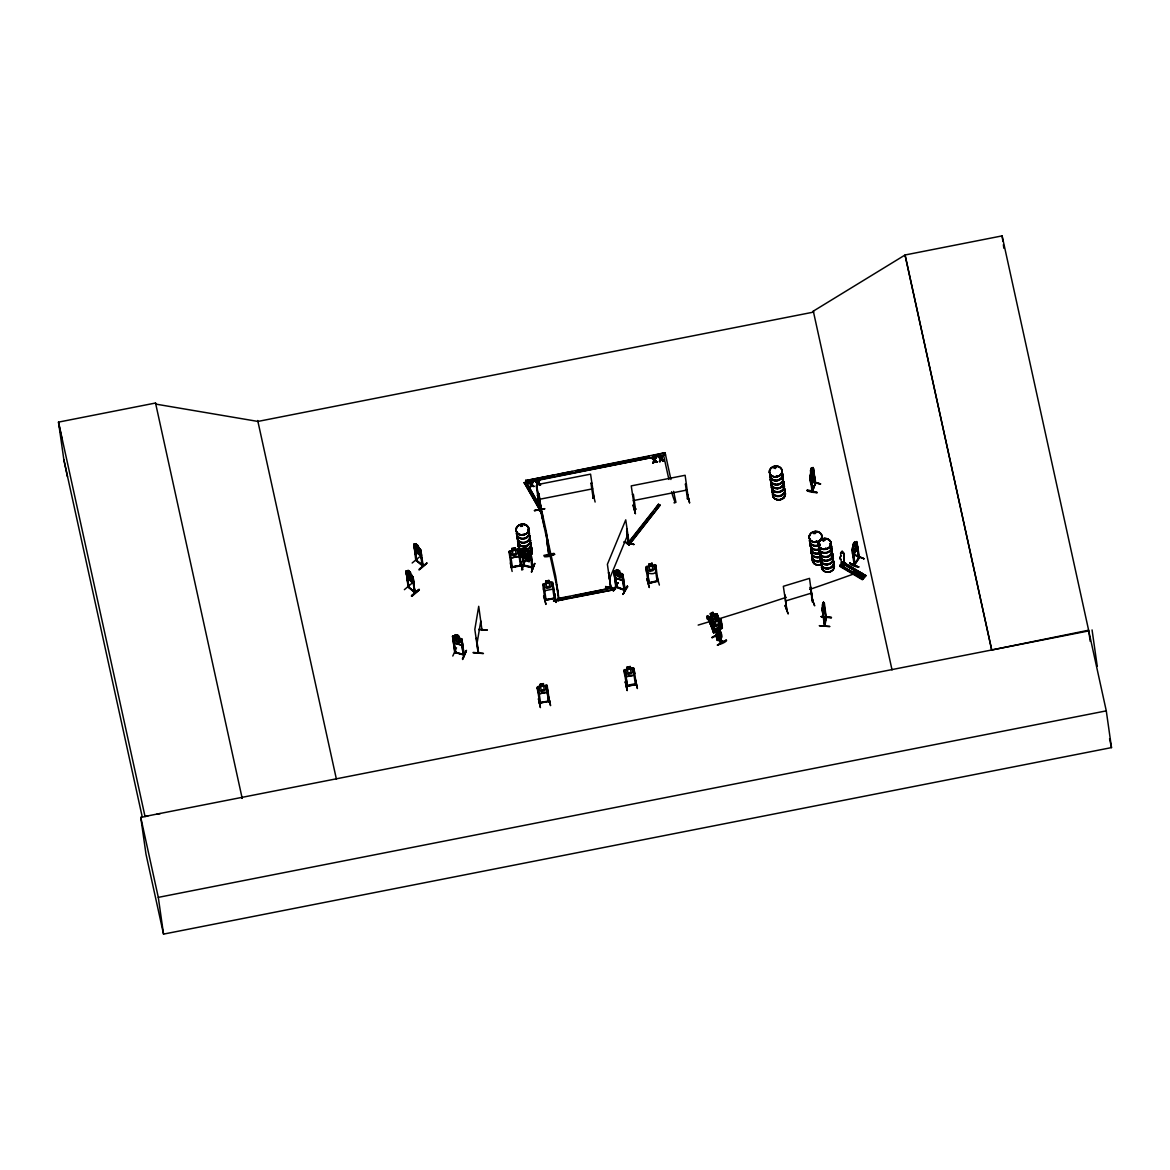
<?xml version="1.0" encoding="UTF-8"?>
<svg xmlns="http://www.w3.org/2000/svg" width="1170" height="1170" viewBox="0 0 1170 1170"><rect width="100%" height="100%" fill="white"/><g stroke="black" fill="none" stroke-linecap="round" stroke-linejoin="round"><path stroke-width="1.5" d="M842.078 551.26L840.557 553.132L840.938 555.838A3.437 1.272 -59.4 0 0 840.923 559.231L840.762 559.128A3.437 1.272 -59.4 0 1 840.777 555.735L840.938 555.838M841.128 562.989L841.552 564.715L842.064 561.892M865.288 576.327L843.073 563.311M539.97 510.778L539.75 509.462L539.458 510.807M546.843 540.686L547.414 539.779L546.683 539.926L548.964 555.472L548.672 553.995M548.73 554.726L549.022 553.922L549.344 555.399L545.761 530.931L555.677 576.123L559.07 599.713M549.71 555.209L546.317 531.619L536.401 486.428L539.75 509.959M548.891 554.946L549.505 554.024M559.041 599.113L558.763 598.367M824.338 602.886L826.327 618.433L825.83 617.877M810.342 476.365L810.269 478.94L812.755 469.916M852.477 550.427L852.608 549.578L854.509 565.198L854.7 564.276M854.934 563.867L852.915 549.71M854.173 564.993L859.482 557.49L858.605 558.105L856.718 541.534L852.33 547.677L852.637 554.127M823.227 615.976L824.397 606.645L823.344 615.99L822.115 610.228L822.188 608.663L824.455 626.096L825.874 617.087M708.552 619.135A8.219 2.398 60.1 0 1 714.431 625.233C714.49 627.178 717.59 625.672 715.747 624.487A9.594 2.793 60.1 0 0 709.327 617.409L707.996 615.625L707.016 616.195L706.87 618.608L709.444 620.86L710.424 620.305L709.517 618.564L708.552 619.135L709.444 620.86M713.729 630.06C711.448 628.626 715.923 634.813 713.568 630.177M711.038 616.4L708.523 618.945L713.451 632.531L721.934 627.69M817.084 492.424C807.812 493.17 800.28 487.056 817.069 492.468M605.519 587.194C616.122 586.082 621.08 593.307 605.665 586.433M615.361 589.227L605.665 586.711M857.259 549.008L853.354 555.004L857.259 549.008L857.508 546.419M812.843 601.438L812.463 602.199L810.342 587.442M812.916 602.038L810.225 587.15M811.878 478.223L811.497 481.996L812.156 478.091L813.311 477.404L812.331 477.067M829.647 626.359C827.073 626.447 807.534 624.648 829.706 626.608M408.111 587.135L406.282 572.101L409.091 587.398L408.037 587.062L415.145 592.927L412.6 577.41L412.981 578.17M408.754 587.077L406.019 572.32M415.964 559.509L416.578 560.927L413.873 544.167L420.878 550.061L423.16 566.031L422.37 565.359M414.355 591.83L415.218 592.02M406.882 575.772L406.034 570.931L413.039 576.825L414.853 592.327M422.97 565.329L422.019 565.095L422.838 566.265L420.352 550.734L420.732 551.494M849.815 562.916C848.352 564.934 859.365 568.079 858.809 566.748M811.995 490.727L815.344 483.736L812.097 491.473L815.431 483.108M812.068 491.268L809.889 475.605L813.033 467.43L815.402 484.117L815.739 482.698M812.784 490.815L810.678 476.014M476.453 638.367L478.135 652.684M478.559 652.158L478.179 653.079L474.83 629.416L478.72 606.309L482.011 630.367L482.391 629.431M478.822 629.621L487.378 630.03L478.837 629.328M611.076 586.623L610.652 587.472M629.138 543.509L628.831 544.313L628.568 542.924M628.436 544.109L626.681 528.694L628.436 544.24L629.065 542.851M476.921 644.114L480.811 620.992M810.123 478.998L810.81 483.853L814.188 475.649M721.188 627.398L713.276 631.259L714.343 631.039M714.519 632.385L709.927 620.188M714.124 630.762L721.363 627.646C721.934 624.297 722.797 630.411 722.022 626.535M721.554 627.252L722.299 626.74M722.007 627.617L713.729 632.78L722.373 628.1L720.998 618.769L712.413 623.61M824.923 624.765L824.806 626.14L822.378 608.809L823.548 602.053L822.203 608.678L823.154 604.744L823.139 610.769L822.656 607.391M822.525 605.416L822.759 603.106M821.281 616.502L831.431 617.467L821.281 616.502M822.876 610.564L824.952 625.965M824.441 625.979L826.078 617.541L823.446 602.155M714.519 619.237L715.177 615.186L713.729 618.945C711.082 615.552 708.376 618.828 713.334 619.91L713.042 623.961M788.141 613.884L785.011 605.416L788.097 613.577M840.66 553.571L841.83 551.45M863.065 578.945L840.528 565.563L842.766 563.121L865.317 576.269L865.624 575.406L862.392 579.72L840.104 566.529L843.102 563.413M813.135 479.056L813.603 477.082L812.375 473.645L811.015 479.013L812.36 483.576L812.024 481.601L811.249 483.619M520.986 526.017L521.059 525.432M522.259 525.725L521.908 525.272M522.405 526.324L521.761 525.213M523.692 534.12L522.902 534.28M774.438 468.175L775.242 467.005M775.315 468.205L775.461 467.576M775.739 467.386L775.344 468.556L773.999 467.927M776.982 476.599L776.236 476.219L777.246 476.131M777.246 475.956L776.485 475.854M813.823 532.774L813.94 533.637M814.32 533.315L814.364 532.35M815.607 533.023L813.984 533.535M816.294 540.993L816.236 541.725M822.963 539.897L823.27 540.891M823.241 540.306L823.797 540.701M824.236 540.569L824.733 539.779M824.748 540.145L823.124 540.657M825.113 548.525L826.225 548.438M720.91 625.921L720.895 618.842M721.641 623.639L720.969 625.994L714.285 629.752L712.998 628.407M807.358 490.376L817.069 492.804M719.916 629.445C716.771 627.339 724.142 633.979 721.115 638.791L720.296 639.142L718.629 629.343C718.161 641.73 724.362 641.686 719.521 628.86M853.793 571.969L854.758 570.843M853.778 571.721L854.729 570.682L856.045 571.852M855.826 572.32L856.031 571.443M821.208 616.853L831.344 617.833M648.151 583.011L649.218 582.704M658.096 580.642L648.312 583.552L649.131 582.411M658.008 581.256L648.224 583.537L645.928 567.333L646.893 566.412L655.697 565.081L658.008 581.256L657.116 581.431L655.01 566.382L655.99 566.455L655.01 566.382M548.598 554.112L548.905 555.457L546.683 539.926M854.495 564.657L854.67 563.662M859.014 556.788L858.853 557.856M415.789 560.386L414.019 545.41L416.827 560.708L413.946 544.255M647.99 573.724C643.456 570.931 653.723 576.254 655.624 571.969L656.385 569.922L655.697 565.081M720.457 626.199C722.987 624.985 721.744 630.06 721.539 625.906C718.965 626.652 723.148 630.06 720.735 626.33M594.111 498.04L590.572 474.142L536.694 484.746L540.116 508.657L540.847 508.16M687.404 498.815L688.589 498.888M512.372 566.938L510.208 552.459L509.286 552.635L510.208 552.459M521.367 565.125L511.319 567.274L521.235 565.359M554.185 598.06L555.092 597.826L553.951 597.68M555.15 598.411L553.893 597.753L555.019 597.534M540.54 702.804L539.37 702.687L540.496 702.468M549.534 700.991C546.536 700.669 551.743 700.962 548.496 701.751L546.448 686.746L547.355 686.556L546.507 687.039L548.73 701.795L548.35 700.918M627.398 685.722L626.506 685.898M636.465 684.435L635.383 684.699L635.208 683.836L636.392 683.909L635.398 683.704L626.272 685.518L626.374 686.424L627.486 686.205L625.292 671.536L624.312 671.419L625.292 671.536M509.71 556.408L511.1 557.973L518.866 556.35L519.655 554.448M509.798 556.276L511.173 557.9L518.895 556.452L519.641 554.361M543.436 589.124L544.825 590.689L552.606 589.153L553.381 587.164M547.063 692.318L547.809 690.227L547.063 692.318L539.253 693.766L537.864 692.187L539.355 693.781L546.946 692.187M632.824 667.851L624.034 670.249L624.736 675.192L626.14 676.772L633.921 675.236L634.681 673.233M522.405 551.304L521.674 552.869M522.361 557.71L531.999 559.918L530.961 560.284M525.652 559.128L524.058 558.105L523.575 554.726L524.979 553.673L527.962 554.375L529.776 556.203L530.244 559.582L528.738 559.801L529.103 561.702L528.855 559.889M855.065 543.64L854.744 541.651L853.12 544.211L853.208 551.26L854.217 551.421L856.338 546.288L854.7 541.798M530.683 551.801L532.906 568.064L530.785 551.801L522.186 549.213L524.379 549.798L524.043 547.809L527.231 548.584L527.363 550.514L529.074 551.406L529.557 554.785L528.167 555.852L525.184 555.106L523.37 553.293L522.902 549.929L524.409 549.71M531.268 555.165C533.008 551.45 520.387 551.684 522.186 551.216L524.365 565.578M524.043 547.809L527.231 548.584M521.849 554.434L523.297 556.364M530.712 558.295L531.37 556.613L530.712 558.295L523.195 556.496L521.878 554.346M527.465 550.485L530.639 551.889M523.37 565.768C523.575 564.203 524.628 564.949 523.473 565.768L521.191 549.49L522.273 549.198M521.732 569.717L524.92 561.03L521.63 569.644M532.92 567.509L532.072 566.88L531.97 567.801L530.083 552.796M531.487 572.057L534.69 563.37L531.487 571.779M531.56 572.028L534.792 563.647M721.334 643.003L716.098 635.5L721.334 642.754M421.478 554.99L421.024 556.174L415.54 551.567L414.487 549.096M421.566 554.916L421.098 556.101L415.613 551.494M413.741 581.519L413.273 582.865L407.789 578.258C404.074 570.39 412.615 587.018 413.814 581.592L413.039 576.825M813.091 480.417L812.521 482.669M812.243 483.561L813.179 479.027M811.585 467.722C809.055 476 812.053 463.057 811.921 469.697L812.448 468.907L812.931 472.285L811.57 477.653L812.038 481.016L813.062 478.457L812.58 475.078L810.81 477.579L810.532 470.428M810.854 470.881L811.424 468.629M815.402 484.117L813.311 468.497L815.768 483.195M813.647 468.585L813.004 469.258M810.912 481.47L813.823 472.3M807.227 490.756L807.373 489.996M815.197 482.727L815.402 483.488M610.769 587.413L608.634 572.393L610.901 587.866M608.97 572.481L608.327 573.139M633.833 544.577L624.122 542.12L633.804 544.24M609.482 578.989L627.837 534.544M841.142 565.344L840.543 566.046L862.86 579.194L863.475 578.463L840.177 565.081L861.968 577.614M844.038 564.496L865.039 576.444M865.873 575.625L843.555 562.463M823.066 604.144L823.417 603.325L823.841 609.555L822.861 612.188M453.507 637.957L452.775 637.416L455.7 652.67L454.721 651.982L464.344 654.761M456.505 647.785L452.79 656.048M455.525 652.114L454.691 651.544M455.598 652.641L464.051 654.527M461.17 640.122L462.165 640.092L461.17 640.122L463.32 654.937L464.227 655.098L461.872 638.908L453.536 635.939L452.527 636.261L454.911 652.085M463.115 654.41L464.183 654.249M466.216 650.798C455.218 676.991 474.245 633.043 462.413 658.783M824.865 626.023L826.386 617.131M530.58 486.778L529.864 487.247L531.502 484.775L534.003 486.428L533.154 486.281M530.624 487.086L531.502 484.775M537.147 485.491L536.416 485.945L538.054 483.473L540.525 484.833L538.39 482.917L539.589 480.343L537.937 482.844L536.196 481.002C532.862 481.353 541.739 485.857 535.392 481.162M537.191 485.799L538.054 483.473M652.918 463.028L654.059 460.19L652.918 463.028L654.556 460.556L657.072 462.209L654.893 460L657.072 462.209M653.694 462.881L654.556 460.556M659.471 461.74C662.907 456.139 657.862 461.638 660.246 461.594L661.108 459.269L663.624 460.921L661.445 458.698L663.624 460.921M453.58 635.851L452.629 636.319M455.305 634.725L458.494 635.544L460.79 641.818L459.43 642.813L456.49 641.964L454.721 640.063L454.238 636.685L455.73 636.538L455.349 634.637L455.613 636.451M453.214 641.116L454.618 643.193L461.96 645.255L462.633 643.851M454.589 643.134L461.96 645.27M458.742 637.357L458.391 635.573L455.422 634.813M533.037 481.63C529.557 487.29 534.646 481.762 532.262 481.777L531.385 484.146L529.644 482.303C526.31 482.64 535.187 487.144 528.825 482.464M531.385 484.146L532.262 481.777M654.439 459.927L656.092 457.426L654.439 459.927L651.88 458.245L652.743 458.391M659.295 457.104L658.447 456.958L660.991 458.64L661.884 456.285L662.688 456.432L661.884 456.285M849.786 562.96L858.809 567.055L849.786 563.297M529.864 487.247L531.004 484.395M536.416 485.945L537.556 483.108M540.569 485.141L538.434 483.225L539.589 480.343M654.937 460.293L656.092 457.426M661.489 459.006L662.644 456.124M614.455 575.801L615.756 578.038L622.806 580.715L623.493 579.267M540.847 512.723L539.268 507.751M633.409 505.118L635.427 513.615L632.941 505.264M635.325 513.586L633.394 504.884M543.948 595.954L545.951 604.451L543.582 596.027M627.12 690.505L625.306 681.759M615.8 587.194L613.957 572.203L614.791 572.51L616.824 587.515L614.791 572.51M613.563 590.923L618.023 582.675M622.03 575.479L623.025 575.508L622.03 575.479L623.961 589.607L625.219 590.236L622.849 574.324L613.709 571.033L614.791 570.784M617.965 582.894L613.139 590.821L617.994 582.675M616.868 587.164L615.961 586.287L616.795 586.623M623.976 589.753L625.131 589.695M624.093 590.25L624.253 589.344M624.985 589.972L616.926 586.843M627.369 586.082L623.04 594.389M627.851 586.521L622.923 594.389L627.31 586.053M616.692 571.428L616.444 569.629L619.471 570.755L619.734 572.554M619.588 572.671L619.471 570.755M615.698 578.068L622.806 580.715M621.738 573.417L622.806 574.411L624.882 589.943M815.314 483.268L813.311 468.497M648.326 583.508L649.028 582.441M647.01 568.284L649.101 583.377L647.098 568.576L646.118 568.503L647.098 568.576M657.101 580.422C659.353 580.174 655.96 580.115 657.291 581.388M657.043 581.022L648.224 582.587M521.162 526.207L522.156 525.593L521.03 526.134M522.449 526.047L520.825 526.471L521.63 525.242M816.28 541.096L817.084 541.315M816.733 541.739L817.084 541.432M824.704 540.35L824.411 539.458M633.847 544.459L624.078 541.812M840.294 566.178L840.177 565.081M862.582 579.369L865.917 575.538M863.182 578.667L840.908 565.329M864.893 576.781L844.111 564.423M865.639 575.742L844.857 563.297M865.493 576.079L844.638 563.794M858.605 558.105L857.01 542.631L859.482 557.49L858.561 557.447M857.317 542.763L856.557 543.333M854.626 563.735L858.546 557.724M859.497 557.417L854.568 565.11L852.608 549.578M864.045 558.777L854.86 555.253M540.13 508.731L540.13 508.248M538.946 493.784L537.966 493.667L538.946 493.784L541.052 508.555L540.759 507.575M593.044 497.338L593.219 498.303L590.938 483.254L591.903 483.356L590.938 483.254M592.912 497.967L593.994 497.703L592.971 497.893M634.462 508.687L635.485 508.467M635.412 508.833L634.418 508.994M855.957 571.954L854.217 572.437M511.202 566.806L512.328 566.587L512.27 567.509M518.266 550.865L519.246 550.982L518.266 550.865L520.548 565.914L520.314 564.993M520.255 565.578L512.343 566.748M554.273 598.63L551.991 583.581L552.898 583.391L555.063 598.382L545.059 600.356L546.083 600.151L543.918 585.161L543.012 585.351L543.918 585.161M553.98 598.294L544.971 599.449L545.907 599.683M554.96 597.885L552.664 582.221L551.479 581.856L542.719 584.166L545.059 600.356L546.039 599.303M539.56 703.199L549.52 701.196L539.443 702.98M549.417 701.049L548.554 700.83M549.49 701.591L547.121 685.386L538.259 686.468L537.176 687.331L537.893 692.274M626.301 686.132L636.275 684.523M636.348 684.494L626.593 686.439M710.073 618.126L711.17 616.429L710 613.68L712.925 612.129L713.861 614.952L715.63 615.04L717.488 620.027M478.589 653.05L476.512 637.972M610.798 587.91L607.391 564.306L625.745 519.86L629.138 543.392M714.577 632.414L713.144 623.025L712.34 623.449L713.641 632.824L712.515 623.581L713.393 622.455L711.506 617.321L714.197 615.844L715.426 619.164M627.398 543.699L658.476 504.241L660.129 505.133L629.109 545.059L627.398 543.699L629.109 545.059M627.456 544.167L652.992 511.758M655.215 508.935L658.476 504.241M629.036 544.591L660.129 505.133M715.835 630.645L716.742 630.235L718.336 640.034M718.629 629.27L719.755 629.533M841.318 563.106L842.254 562.009M842.195 565.71L844.243 563.297L843.658 555.721A3.437 1.272 -59.4 0 0 842.824 553.337L842.546 551.348L843 553.439A3.437 1.272 -59.4 0 1 843.833 555.823L844.418 563.399L842.356 565.812L840.762 559.128M859.614 572.028L856.513 575.45M539.311 509.491L539.589 510.88L537.673 495.349L539.955 510.895M775.461 467.941L774.204 467.766M815.285 533.564L815.592 532.818M825.625 548.905L825.859 548.087M718.044 639.42C715.309 640.604 720.471 639.829 717.195 639.771M721.115 638.791L719.228 628.802M416.11 545.498L415.862 543.684L416.125 545.688L414.56 544.386M414.663 545.951L413.77 545.629M420.045 548.803L420.878 550.061M419.547 556.891L412.162 563.004M406.853 570.916L408.374 572.379L408.111 570.375L410.436 572.335L412.366 579.091L411.401 579.559L409.222 577.731L407.365 571.925L408.447 572.305M408.359 572.174L408.023 570.448L410.436 572.335M410.699 574.148L412.293 575.479M419.299 569C442.45 550.397 403.401 583.479 426.831 563.019M411.825 583.362L404.367 589.68M408.769 587.223L414.312 591.888M412.6 577.41L415.014 592.927M414.692 592.108L412.337 577.629M411.533 595.676C434.64 576.561 396.25 609.307 418.962 589.358M411.577 595.983L419.079 589.695M411.957 596.276L419.357 589.943M715.674 636.027L720.91 643.324M524.262 565.432L523.224 565.139M521.074 564.774L521.425 565.71L511.348 567.64L509.009 551.45L512.241 550.266L511.963 548.364L515.283 547.706L515.458 549.695M509.023 551.553L517.827 549.169L515.56 549.607M539.736 703.521L537.293 687.331L538.302 686.512M624.049 670.337L625.16 669.43M862.831 579.238L840.309 566.046M558.412 598.44L558.704 599.917L556.423 584.371M546.097 600.225L545.893 599.786M1090.206 641.321L1088.626 630.221L1002.105 235.887L905.068 254.987L813.179 311.22L813.384 312.141M627.369 668.991L625.804 669.927L626.286 673.291L628.144 674.417L631.244 673.803L632.692 672.033L632.209 668.655L630.469 668.377L630.308 666.49L627.003 667.149L627.398 669.079M719.345 626.769L720.661 625.994L721.905 627.31L720.588 628.085L719.418 626.988L720.661 625.994M814.934 533.33L814.042 533.154M707.016 616.195L707.923 617.921L708.903 617.365M714.958 626.213L716.376 625.628M523.399 565.388L533.154 567.728L532.072 567.816M532.906 568.006L523.399 565.695M713.919 614.806L715.835 613.68L717.151 614.162L719.155 619.427M709.181 617.438L715.879 613.723M716.128 631.273L717.02 630.791M717.064 639.946C715.514 634.433 716.976 631.507 716.449 630.177M712.179 637.811L720.983 632.794M717.429 644.875C727.608 643.076 731.411 635.295 717.546 645.255M717.473 645.182L726.263 640.078M855.606 572.364L854.466 572.554M718.351 619.866L716.376 614.689L717.327 614.411M721.7 628.524L720.193 619.208L720.998 618.769L721.729 628.553L720.033 624.736M713.32 623.274L712.34 623.449M454.794 651.573L455.656 651.822M540.789 507.824L538.975 508.628L524.204 482.596L665.511 454.823M524.277 483.064L663.726 455.174M538.975 508.628L540.716 507.37L526.017 481.791L538.185 503.319M510.281 562.975L512.138 571.443M538.449 698.841L540.35 707.309M627.164 690.227L625.365 681.744L627.266 690.519M624.926 590.499L615.961 587.252M713.671 632.443L708.523 618.945M539.926 507.78L540.993 507.619M687.609 498.581L688.443 498.054M511.246 566.733L511.568 567.64M520.226 564.964L521.206 564.847M521.25 565.739L518.953 549.505L517.754 549.139L518.866 549.651M539.56 703.038L540.642 703.302L538.375 688.326L537.469 688.516L538.375 688.326M635.339 683.777L636.334 683.616M815.358 483.21L812.492 491.546L810.342 475.927M593.921 498.171L593.731 497.162L593.205 498.259M554.902 597.958L545.161 600.327M823.417 539.443L824.177 539.37M823.738 539.677L823.636 540.686M812.682 601.643L809.508 578.375L783.344 586.302L786.796 609.994L784.953 594.813M811.6 597.665L814.671 605.826L811.57 597.636M785.436 601L811.6 593.058M717.108 634.944L722.504 642.418M722.387 642.198L717.137 635.266M648.78 564.189L652.056 563.413L648.78 564.189L649.16 566.031L647.58 566.938L648.048 570.316L649.906 571.37L652.962 570.638L654.396 568.795L653.928 565.417L652.187 565.212L651.939 563.399M646.981 579.179L649.262 587.238M657.116 576.722L659.368 585.073M657.101 580.832L658.11 580.832M537.849 496.109L537.322 495.422M540.116 508.657L541.037 508.467M593.088 498.244L593.994 498.054M544.577 508.657L534.412 510.544L544.62 508.965M544.591 508.848L534.471 510.676M593.073 493.345L595.12 502.047M633.365 494.34L632.443 494.515L633.423 494.632L635.515 509.33L634.725 509.579L631.244 485.886L685.123 475.283L688.399 499.02M685.415 484.102L686.395 484.219L685.415 484.102L687.477 499.107M689.598 502.91L687.55 494.208L689.539 502.661M543.86 555.399L553.951 553.351M554.521 554.039C548.116 558.792 535.231 556.291 554.595 554.419M544.474 556.394L554.58 554.331M553.79 600.59C584.503 595.208 536.386 604.363 560.562 599.523M553.805 600.678L563.955 598.938M553.936 601.322L564.028 599.318M67.465 476.79L63.838 459.62L58.5 422.121L155.537 403.021L242.205 798.423L242.058 797.355L1088.729 630.908L1106.279 710.863L1111.5 747.601L163.537 934.113L145.987 854.158L140.766 817.42L147.873 816.016M554.317 474.976L525.725 480.607L665.087 452.717L670.922 479.495M557.9 474.274L572.188 471.466M575.772 470.764L649.058 456.344M652.641 455.642L665.087 452.717M528.869 482.757L529.644 482.303M532.306 482.084L533.081 481.938M535.436 481.47L536.196 481.002M539.633 480.651L538.829 480.49M652.875 462.72L653.65 462.574M656.209 462.062L657.028 461.901M659.427 461.433L660.246 461.594M662.776 460.775L663.58 460.614M538.785 499.429L592.663 488.826M633.336 500.584L687.214 489.981M673.978 502.778C676.582 504.036 673.467 499.678 671.595 491.751M522.42 569.673L520.518 560.971L522.888 569.6M545.951 582.879L545.688 581.066L549.008 580.422L549.183 582.397M545.703 581.168L549.022 580.51M552.971 583.698L551.991 583.581M554.755 593.877L556.057 602.462L554.741 593.848M557.724 598.557L611.603 587.969L612.027 590.075L558.148 600.663L557.724 598.557L558.148 600.663M557.783 599.025L569.951 596.627M573.432 595.939L611.603 587.969M558.09 600.21L612.027 590.075M540.145 684.231L543.45 683.587L543.626 685.561L545.352 685.752L545.834 689.13L544.386 690.9L541.286 691.499L539.428 690.388L538.946 687.009L540.511 686.088L540.262 684.274L540.423 686.132M540.277 684.362L543.377 683.763M630.235 666.666L627.003 667.149M633.292 669.649L634.272 669.766L633.292 669.649L635.383 684.699L635.398 683.704M626.184 676.596L633.921 675.236M626.418 685.474L627.354 685.371M539.575 702.6L548.379 701.079M550.514 705.627L548.613 696.837L550.529 705.305M637.372 688.53L635.471 679.755L637.387 688.223M905.17 255.674L991.692 650.008L1088.626 630.221M242.058 797.355L145.021 816.441L58.5 422.121M156.751 814.276L160.305 813.574M163.537 934.113L158.301 897.375L1106.279 710.863M720.369 639.069L719.14 629.87M717.941 619.822L719.462 619.632L719.916 623.025L718.658 625.277L715.981 626.754L714.343 626.096L713.89 622.703M464.022 654.6L463.261 654.352M416.169 560.094L422.516 564.876M408.286 586.726L406.122 570.858M774.774 467.181L775.812 467.415M526.705 556.101L529.381 555.165L527.568 556.803L529.893 559.362L526.924 557.052L524.526 558.09L526.237 556.496L523.838 553.849L526.705 556.262M616.809 571.53L615.376 571.574L615.859 574.938L620.407 578.009L621.723 577.117L621.241 573.739L619.632 572.583M520.46 565.885L520.182 565.037M554.258 598.587L553.893 597.753M627.135 685.371L627.295 686.293L625.233 671.244M540.277 702.468L540.438 703.389L540.262 702.424M524.16 565.929L522.303 550.924M413.873 544.328L414.648 544.313M473.236 652.407L483.444 653.489L473.236 652.875M822.539 606.821L822.437 604.802M464.007 655.083L454.647 652.421L455.466 652.699M707.938 617.921L708.362 617.965A9.594 2.793 60.1 0 1 714.782 625.043L715.396 626.184M720.018 618.784L720.954 618.915M515.443 549.593L517.184 549.871L517.666 553.249L516.219 555.019L513.118 555.633L511.261 554.507L510.778 551.128L512.343 550.207L511.992 548.452M624.268 589.826L622.191 575.201M855.036 570.667L855.943 571.209M634.564 508.994L635.559 509.009M523.224 556.408L530.741 558.207M529.147 561.6L525.9 560.927L525.783 558.997M524.438 565.256L532.979 567.158M813.896 477.258L813.179 481.031M810.81 483.853L809.786 475.576M810.547 480.534L811.176 481.382M812.536 481.879L820.653 483.897L812.331 482.04M812.375 482.201L820.448 484.029M452.805 637.884L462.238 640.59M811.249 476.98L812.053 477.228M655.595 565.125L654.527 564.598M416.198 545.615L415.116 545.249L416.973 551.041L419.153 552.884L420.118 552.415L418.129 545.644L415.862 543.889M613.797 572.481L614.645 572.788M615.888 586.711L616.839 587.077M615.873 586.755L625.102 590.163M616.385 569.717L619.427 570.843M614.001 572.656L623.098 576.006M632.78 667.924L633.994 668.392L636.275 684.567M545.937 685.02L547.121 685.386M853.12 544.211L853.383 546.024M463.159 654.366L461.302 639.844M454.677 651.909L452.556 636.173M716.216 631.215L717.62 640.531L716.362 631.244M717.897 639.434L716.654 630.279M415.774 543.757L419.928 548.891M415.862 560.328L422.823 566.178L420.352 550.734M408.067 586.565L415.394 592.59M658.447 456.958L660.655 459.21M651.88 458.245L654.103 460.497M531.823 484.204L534.003 486.428M659.251 456.797L660.991 458.64M662.82 461.082L661.108 459.269M652.699 458.084L654.396 459.62M654.6 460.863L656.253 462.369M538.098 483.78L539.75 485.287M531.531 485.082L533.198 486.588M713.159 628.231L711.141 626.067L708.464 618.901M852.594 553.98L853.456 555.048M543.523 588.993L544.869 590.528M423.043 565.87L415.818 559.889M813.501 470.793L812.872 469.93L813.457 470.896M524.204 482.596L538.917 508.175M715.938 625.658L715.396 624.678A8.219 2.398 60.1 0 0 709.517 618.564M822.803 615.054L823.344 615.99M721.905 627.31L720.588 628.085M719.184 619.939L717.108 614.118L718.994 619.281M710.687 619.793L711.916 623.113M708.581 618.871L711.272 626.052M652.29 565.125L652.041 563.311M646.893 566.412L645.825 567.333L646.542 572.276M646.908 578.872L649.306 587.545M538.902 504.036L540.949 512.767M547.034 539.853L547.238 540.628M1109.555 738.723L1111.5 747.601M905.068 254.987L991.59 649.321M892.037 669.927L813.325 311.191L813.516 312.112L257.912 421.434L155.683 404.089L155.537 403.021M673.569 491.356L675.953 502.398M668.889 479.422L663.551 455.203M538.492 501.111L548.408 546.317M547.852 545.629L557.768 590.821M549.286 582.324L550.894 582.587L551.377 585.965L549.929 587.735L546.829 588.334L544.971 587.223L544.489 583.845L546.068 582.923L545.805 581.11M525.652 480.153L526.076 482.259M538.478 698.826L540.408 707.601M257.707 420.513L336.419 779.235M63.838 459.62L142.14 816.47M140.766 817.42L158.301 897.375M58.646 423.189L62.273 440.359M1092.063 629.913L1097.255 666.344M1002.105 235.887L1002.865 241.195M1003.363 244.72L1003.86 248.259M856.674 541.637L858.912 558.236M855.358 569.497L852.243 572.92M851.906 549.169L854.202 565.066M840.411 564.803L840.528 565.563M810.766 470.267L810.898 472.256M810.678 587.018L812.857 602.097M717.108 630.732L718.336 640.165M626.623 531.224L628.436 544.24M633.862 668.348L634.579 673.247M618.915 570.887L617.102 570.214M616.546 569.717L616.751 571.618M630.206 666.578L630.484 668.479M613.753 570.945L616.166 586.887M624.151 670.249L626.593 686.483M547.414 539.779L549.432 553.951M541.973 511.831L544.065 526.529M538.873 493.477L542.368 518.763M528.167 555.823L528.65 559.202L525.666 558.485L525.184 555.106M521.293 549.534L522.463 557.724M461.843 638.995L463.993 655.127M457.909 635.734L456.037 635.178M453.638 637.665L455.7 652.67M420.089 550.953L422.18 565.768M417.778 545.615L416.374 544.445M410.026 572.305L408.622 571.121M718 619.895L717.78 617.892L714.914 619.486L715.309 621.387M713.144 623.025L714.343 632.092M859.584 571.837A1721.728 953.623 -10.4 0 1 809.786 589.387M786.328 597.3A1721.728 953.623 -10.4 0 1 716.947 619.413M710.131 621.489A1721.728 953.623 -10.4 0 1 698.168 625.087M529.337 535.07A6.42 5.397 -8.1 0 1 523.882 543.026A6.42 5.397 -8.1 0 1 517.535 536.065M529.396 534.792A6.523 5.484 -8.1 0 1 523.853 542.88A6.523 5.484 -8.1 0 1 517.403 535.816M529.761 538.259A6.391 5.367 -8.1 0 1 525.169 546.054A6.391 5.367 -8.1 0 1 517.666 540.628M529.82 538.317A6.435 5.411 -8.1 0 1 525.184 546.185A6.406 5.382 -8.1 0 1 517.681 540.862A6.435 5.411 -8.1 0 0 525.228 546.492A6.435 5.411 -8.1 0 0 529.864 538.624A6.406 5.382 -8.1 0 1 525.198 546.302A6.435 5.411 -8.1 0 1 517.623 540.716M527.889 529.571A6.523 5.484 -8.1 0 1 524.95 538.492A6.523 5.484 -8.1 0 1 516.482 533.169M529.235 534.397A6.42 5.397 -8.1 0 1 523.794 542.353A6.42 5.397 -8.1 0 1 517.447 535.392M527.86 529.864A6.42 5.411 -8.1 0 1 524.964 538.668A6.42 5.411 -8.1 0 1 516.599 533.418M528.679 530.332A6.42 5.411 -8.1 0 1 524.043 538.185A6.42 5.411 -8.1 0 1 516.496 532.73M530.975 546.639A6.42 5.397 -8.1 0 1 530.478 552.05M523.063 554.375A6.42 5.397 -8.1 0 1 519.436 551.757M518.924 550.427A6.42 5.397 -8.1 0 1 518.837 549.022M531.034 546.361A6.523 5.484 -8.1 0 1 530.522 551.86M522.99 554.229A6.523 5.484 -8.1 0 1 519.304 551.553M518.778 550.207A6.523 5.484 -8.1 0 1 519.056 547.37M523.546 557.768A6.406 5.382 -8.1 0 0 525.184 557.988A6.435 5.411 -8.1 0 1 523.516 557.651A6.391 5.367 -8.1 0 0 525.154 557.754M522.069 557.183A6.406 5.382 -8.1 0 1 519.422 553.819A6.435 5.411 -8.1 0 0 522.025 557.066A6.391 5.367 -8.1 0 1 519.904 554.902M530.507 548.672A6.391 5.367 -8.1 0 1 530.902 555.209M529.849 538.858A6.391 5.367 -8.1 0 1 526.061 546.448A6.391 5.367 -8.1 0 1 517.842 542.631M529.542 541.14A6.523 5.484 -8.1 0 1 527.392 549.754M524.072 550.412A6.523 5.484 -8.1 0 1 519.246 542.003M530.887 545.951A6.42 5.397 -8.1 0 1 530.376 551.362M522.961 553.702A6.42 5.397 -8.1 0 1 518.734 548.35M529.498 541.432A6.42 5.397 -8.1 0 1 527.378 549.915M522.493 550.324A6.42 5.397 -8.1 0 1 518.602 543.567M531.004 546.141A6.523 5.484 -8.1 0 1 530.493 551.655M522.961 554.024A6.523 5.484 -8.1 0 1 519.027 547.15M529.513 540.92A6.523 5.484 -8.1 0 1 527.363 549.549M524.043 550.192A6.523 5.484 -8.1 0 1 519.217 541.798M529.396 540.745A6.42 5.397 -8.1 0 1 527.275 549.227M524.028 549.871A6.42 5.397 -8.1 0 1 518.515 542.895M781.75 475.854A6.42 5.397 -8.1 0 1 778.854 484.629A6.42 5.397 -8.1 0 1 770.518 479.393M781.794 475.561A6.523 5.484 -8.1 0 1 778.854 484.482A6.523 5.484 -8.1 0 1 770.372 479.159M783.096 480.183A6.391 5.367 -8.1 0 1 777.67 488.095A6.391 5.367 -8.1 0 1 771.337 481.177M782.145 472.68A6.523 5.484 -8.1 0 1 776.617 480.753A6.523 5.484 -8.1 0 1 770.153 473.689M782.569 476.322A6.42 5.397 -8.1 0 1 777.948 484.161A6.42 5.397 -8.1 0 1 770.416 478.72M782.086 472.943A6.42 5.397 -8.1 0 1 776.631 480.899A6.42 5.397 -8.1 0 1 770.284 473.938M781.765 475.356A6.523 5.484 -8.1 0 1 778.825 484.278A6.523 5.484 -8.1 0 1 770.343 478.954M782.116 472.461A6.523 5.484 -8.1 0 1 776.573 480.548A6.523 5.484 -8.1 0 1 770.123 473.47M781.984 472.27A6.42 5.397 -8.1 0 1 776.544 480.226A6.42 5.397 -8.1 0 1 770.196 473.265M783.403 487.407A6.42 5.397 -8.1 0 1 779.688 496.402A6.42 5.397 -8.1 0 1 772.507 489.557M783.447 487.115A6.523 5.484 -8.1 0 1 783.125 494.559A6.523 5.484 -8.1 0 1 774.365 495.29A6.523 5.484 -8.1 0 1 773.151 487.978M772.99 492.731A6.391 5.367 -8.1 0 0 779.308 499.663A6.391 5.367 -8.1 0 0 784.734 491.736A6.435 5.411 -8.1 0 1 779.322 499.795A6.435 5.411 -8.1 0 1 772.946 492.804M783.169 480.782A6.391 5.367 -8.1 0 1 777.743 488.709A6.391 5.367 -8.1 0 1 771.425 481.777M782.862 483.064A6.523 5.484 -8.1 0 1 779.922 491.985A6.523 5.484 -8.1 0 1 771.439 486.661M784.719 489.206A6.42 5.397 -8.1 0 1 777.099 495.787A6.42 5.397 -8.1 0 1 773.165 487.583M783.3 486.735A6.42 5.397 -8.1 0 1 784.207 487.875M783.724 484.512A6.42 5.397 -8.1 0 1 779.118 492.336A6.42 5.397 -8.1 0 1 771.586 486.895M783.417 486.91A6.523 5.484 -8.1 0 1 783.096 494.34A6.523 5.484 -8.1 0 1 774.335 495.085A6.523 5.484 -8.1 0 1 773.121 487.773M783.754 484.014A6.523 5.484 -8.1 0 1 778.226 492.102A6.523 5.484 -8.1 0 1 771.776 485.038M783.637 483.824A6.42 5.397 -8.1 0 1 779.015 491.663A6.42 5.397 -8.1 0 1 771.483 486.223M783.198 480.548A6.435 5.411 -8.1 0 1 777.728 488.534A6.435 5.411 -8.1 0 1 771.352 481.543M831.592 549.373A6.42 5.397 -8.1 0 1 826.971 557.198A6.42 5.397 -8.1 0 1 819.439 551.757M831.651 549.096A6.523 5.484 -8.1 0 1 826.122 557.169A6.523 5.484 -8.1 0 1 819.658 550.105M831.124 551.406A6.391 5.367 -8.1 0 1 830.802 558.69A6.391 5.367 -8.1 0 1 822.217 559.421A6.391 5.367 -8.1 0 1 821.033 552.255A6.435 5.411 -8.1 0 0 822.188 559.538A6.435 5.411 -8.1 0 0 830.861 558.807A6.435 5.411 -8.1 0 0 831.168 551.465A6.406 5.382 -8.1 0 1 830.846 558.924A6.406 5.382 -8.1 0 1 822.232 559.655A6.406 5.382 -8.1 0 1 821.047 552.474A6.435 5.411 -8.1 0 0 822.217 559.713A6.435 5.411 -8.1 0 0 830.875 558.982A6.435 5.411 -8.1 0 0 831.197 551.64M830.13 543.655A6.523 5.484 -8.1 0 1 829.808 551.099A6.523 5.484 -8.1 0 1 821.047 551.845A6.523 5.484 -8.1 0 1 819.834 544.533M831.504 548.686A6.42 5.397 -8.1 0 1 826.049 556.642A6.42 5.397 -8.1 0 1 819.702 549.681M830.115 544.167A6.42 5.397 -8.1 0 1 826.4 553.147A6.42 5.397 -8.1 0 1 819.219 546.302M831.621 548.891A6.523 5.484 -8.1 0 1 826.093 556.964A6.523 5.484 -8.1 0 1 819.629 549.9M830.013 543.48A6.42 5.397 -8.1 0 1 829.706 550.807A6.42 5.397 -8.1 0 1 821.077 551.538A6.42 5.397 -8.1 0 1 819.877 544.342M832.338 559.772A6.42 5.397 -8.1 0 1 832.016 567.099A6.42 5.397 -8.1 0 1 823.387 567.83A6.42 5.397 -8.1 0 1 822.203 560.635M832.382 559.479A6.523 5.484 -8.1 0 1 828.609 568.605A6.523 5.484 -8.1 0 1 821.311 561.659M833.713 564.32A6.406 5.382 -8.1 0 1 828.272 572.262A6.406 5.382 -8.1 0 1 821.94 565.315A6.435 5.411 -8.1 0 0 828.258 572.159A6.435 5.411 -8.1 0 0 833.727 564.174M833.669 564.101A6.391 5.367 -8.1 0 1 828.243 572.028A6.391 5.367 -8.1 0 1 821.91 565.095M831.197 552.006A6.391 5.367 -8.1 0 1 830.89 559.289A6.391 5.367 -8.1 0 1 822.305 560.02A6.391 5.367 -8.1 0 1 821.106 552.854M832.718 556.598A6.523 5.484 -8.1 0 1 827.19 564.671A6.523 5.484 -8.1 0 1 820.726 557.607M832.236 559.099A6.42 5.397 -8.1 0 1 828.521 568.079A6.42 5.397 -8.1 0 1 821.34 561.234M832.66 556.876A6.42 5.397 -8.1 0 1 827.219 564.817A6.42 5.397 -8.1 0 1 820.857 557.871M832.353 559.275A6.523 5.484 -8.1 0 1 828.579 568.401A6.523 5.484 -8.1 0 1 821.281 561.454M832.689 556.379A6.523 5.484 -8.1 0 1 827.161 564.466A6.523 5.484 -8.1 0 1 820.696 557.403M832.572 556.189A6.42 5.397 -8.1 0 1 827.117 564.145A6.42 5.397 -8.1 0 1 820.77 557.183M820.272 544.533A6.523 5.484 -8.1 0 1 812.375 545.191A6.523 5.484 -8.1 0 1 809.947 538.931M821.925 537.922A6.523 5.484 -8.1 0 1 822.452 539.253M820.243 544.328A6.523 5.484 -8.1 0 1 812.346 544.986A6.523 5.484 -8.1 0 1 809.918 538.712M821.896 537.703A6.523 5.484 -8.1 0 1 822.51 540.481M818.751 544.854A6.42 5.397 -8.1 0 1 811.717 544.269A6.42 5.397 -8.1 0 1 809.976 538.507M821.779 537.513A6.42 5.397 -8.1 0 1 822.378 540.247M820.243 544.708A6.42 5.397 -8.1 0 1 812.463 545.352A6.42 5.397 -8.1 0 1 810.064 539.18M819.322 548.905A6.42 5.397 -8.1 0 1 810.196 543.962M819.863 552.723A6.391 5.367 -8.1 0 1 812.857 552.152A6.391 5.367 -8.1 0 1 811.117 546.419M819.395 549.213A6.523 5.484 -8.1 0 1 810.137 544.196M819.424 549.417A6.523 5.484 -8.1 0 1 810.167 544.401M819.424 549.578A6.42 5.397 -8.1 0 1 810.298 544.635M820.974 560.459A6.42 5.397 -8.1 0 1 813.355 559.392A6.42 5.397 -8.1 0 1 812.96 552.825M820.492 557.081A6.42 5.397 -8.1 0 1 811.366 552.138M820.462 556.715A6.523 5.484 -8.1 0 1 813.325 556.13A6.523 5.484 -8.1 0 1 811.556 550.28M821.34 552.503A6.391 5.367 -8.1 0 1 813.603 553.161A6.391 5.367 -8.1 0 1 811.205 547.019M812.931 553.22A6.523 5.484 -8.1 0 0 813.34 559.903A6.523 5.484 -8.1 0 0 821.077 560.986A6.42 5.397 -8.1 0 1 814.028 560.562A6.42 5.397 -8.1 0 1 812.287 554.799M821.047 560.766A6.523 5.484 -8.1 0 1 813.311 559.684A6.523 5.484 -8.1 0 1 812.901 553.015M820.389 556.408A6.42 5.397 -8.1 0 1 811.263 551.465M820.492 556.92A6.523 5.484 -8.1 0 1 811.234 551.904M819.936 553.161A6.435 5.411 -8.1 0 1 812.872 552.576A6.435 5.411 -8.1 0 1 811.132 546.799M812.419 559.362A6.391 5.367 -8.1 0 0 821.501 564.291A6.435 5.411 -8.1 0 1 814.481 563.823A6.435 5.411 -8.1 0 1 812.726 558.046M811.907 470.281L810.883 472.841L811.366 476.219L812.375 473.66L811.907 470.281M854.48 542.529L853.588 544.664L854.48 542.529M855.051 544.196L853.53 546.595L854.012 549.973L855.533 547.575L855.051 544.196M855.08 554.96L864.074 558.777L855.051 554.96M635.617 509.301L635.251 508.423L635.617 509.301M842.678 566.134L842.575 567.377L845.515 562.814L842.78 566.909L842.678 566.134M857.581 570.653L854.539 574.455L857.581 570.653M861.851 573.183L858.809 576.985L861.851 573.183M863.358 574.075L860.316 577.878L863.358 574.075M712.559 612.992L710.819 613.943L711.155 614.835L712.881 613.87L712.559 612.992M717.254 618.579L715.616 620.129L717.254 618.579M718.014 620.422L715.338 621.913L715.777 625.306L718.468 623.815L718.014 620.422M720.793 632.721L711.945 637.518L720.764 632.721M720.647 626.754L713.788 630.469L720.647 626.754M717.605 634.974L722.855 642.228L717.62 634.974M651.427 563.838L649.555 564.905L651.427 563.838M652.275 565.812L649.218 566.543L649.701 569.922L652.758 569.19L652.275 565.812M514.668 548.203L512.767 549.198L514.668 548.203M515.531 550.192L512.431 550.807L512.913 554.185L515.999 553.571L515.531 550.192M548.394 580.905L546.492 581.899L548.394 580.905M549.242 582.909L546.156 583.523L546.624 586.901L549.724 586.287L549.242 582.909M542.851 684.07L540.935 685.064L542.851 684.07M629.694 666.988L627.793 667.982L629.694 666.988M543.699 686.073L540.598 686.688L541.081 690.051L544.182 689.452L543.699 686.073M630.557 668.991L627.456 669.591L627.939 672.969L631.039 672.355L630.557 668.991M526.646 548.788L524.73 548.321L526.646 548.788M527.48 551.026L524.496 550.309L524.979 553.688L527.962 554.404L527.48 551.026M528.328 560.576L526.412 560.123L528.328 560.576M458.742 637.986L455.803 637.138L456.285 640.516L459.225 641.365L458.742 637.986M619.72 573.183L616.897 572.13L617.38 575.508L620.202 576.561L619.72 573.183M418.465 548.057L416.286 546.229L416.769 549.593L418.948 551.436L418.465 548.057M410.714 574.748L408.535 572.905L409.017 576.284L411.197 578.112L410.714 574.748M518.763 534.134A6.42 5.411 -8.1 0 0 528.796 529.688A6.435 5.411 -8.1 0 0 519.655 524.716A6.435 5.411 -8.1 0 0 518.763 534.134A6.435 5.411 -8.1 0 0 528.825 529.805A6.435 5.411 -8.1 0 0 519.67 524.833A6.435 5.411 -8.1 0 0 518.778 534.251A6.435 5.411 -8.1 0 0 528.811 529.688A6.42 5.411 -8.1 0 0 519.655 524.73A6.42 5.411 -8.1 0 0 518.763 534.134M518.837 534.441A6.391 5.367 -8.1 0 0 528.796 530.025A6.391 5.367 -8.1 0 0 519.714 525.096A6.391 5.367 -8.1 0 0 518.837 534.441M530.946 555.443A6.406 5.382 -8.1 0 0 530.551 548.891A6.435 5.411 -8.1 0 1 530.961 555.311M777.699 488.373A6.406 5.382 -8.1 0 0 783.139 480.431A6.435 5.411 -8.1 0 1 777.699 488.416A6.435 5.411 -8.1 0 1 771.322 481.426A6.406 5.382 -8.1 0 0 777.699 488.373M772.112 476.029A6.406 5.382 -8.1 0 0 782.086 471.598A6.435 5.411 -8.1 0 0 772.975 466.654A6.435 5.411 -8.1 0 0 772.083 476.058A6.435 5.411 -8.1 0 0 782.13 471.612A6.406 5.382 -8.1 0 0 772.99 466.669A6.406 5.382 -8.1 0 0 772.112 476.029M772.171 476.365A6.391 5.367 -8.1 0 0 782.13 471.949A6.391 5.367 -8.1 0 0 773.048 467.02A6.391 5.367 -8.1 0 0 772.171 476.365M780.171 499.78A6.406 5.382 -8.1 0 0 784.778 491.956A6.435 5.411 -8.1 0 1 780.185 499.809A6.435 5.411 -8.1 0 1 772.624 494.34A6.406 5.382 -8.1 0 0 780.171 499.78M821.047 548.394A6.406 5.382 -8.1 0 0 831.022 543.962A6.435 5.411 -8.1 0 0 821.91 539.019A6.435 5.411 -8.1 0 0 821.018 548.423A6.435 5.411 -8.1 0 0 831.066 543.977A6.406 5.382 -8.1 0 0 821.925 539.034A6.406 5.382 -8.1 0 0 821.047 548.394M821.091 548.73A6.391 5.367 -8.1 0 0 831.066 544.313A6.391 5.367 -8.1 0 0 821.983 539.385A6.391 5.367 -8.1 0 0 821.091 548.73M821.033 548.554A6.435 5.411 -8.1 0 0 831.08 544.094A6.435 5.411 -8.1 0 0 821.925 539.136A6.435 5.411 -8.1 0 0 821.033 548.554M811.892 541.271A6.406 5.382 -8.1 0 0 821.881 536.84A6.406 5.382 -8.1 0 0 812.77 531.911A6.406 5.382 -8.1 0 0 811.892 541.271M811.951 541.608A6.391 5.367 -8.1 0 0 821.91 537.191A6.391 5.367 -8.1 0 0 812.828 532.262A6.391 5.367 -8.1 0 0 811.951 541.608M811.892 541.432A6.435 5.411 -8.1 0 0 821.94 536.986A6.435 5.411 -8.1 0 0 812.784 532.014A6.435 5.411 -8.1 0 0 811.892 541.432M812.887 552.386A6.406 5.382 -8.1 0 0 819.892 552.971A6.435 5.411 -8.1 0 1 812.857 552.445A6.435 5.411 -8.1 0 1 811.117 546.668A6.406 5.382 -8.1 0 0 812.887 552.386M812.448 559.596A6.406 5.382 -8.1 0 0 821.545 564.525A6.435 5.411 -8.1 0 1 812.404 559.582"/></g></svg>
